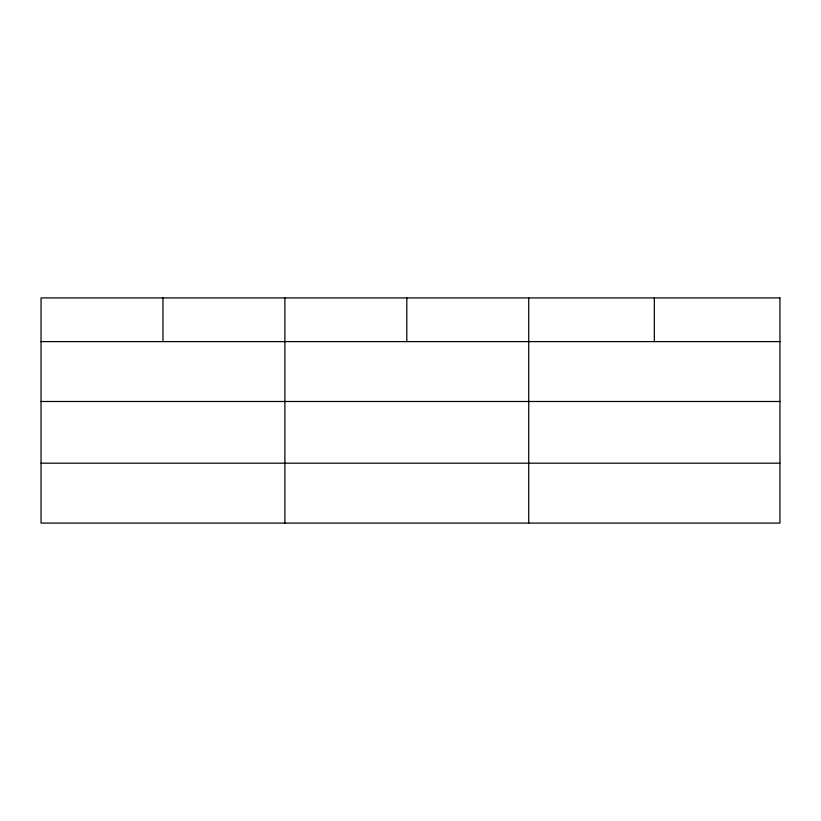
<?xml version="1.0" encoding="UTF-8"?>
<svg xmlns="http://www.w3.org/2000/svg" width="821" height="821" viewBox="0 0 821 821"><rect width="100%" height="100%" fill="white"/><g stroke="black" fill="none" stroke-linecap="round" stroke-linejoin="round"><path stroke-width="1.23" d="M41.05 341.608L779.95 341.608M41.05 401.49L779.95 401.49M41.05 463.188L779.95 463.188M654.337 297.92L654.337 341.608M528.724 297.92L528.724 523.08M406.805 297.92L406.805 341.608M284.887 297.92L284.887 523.08M162.969 297.92L162.969 341.608M779.95 297.92L41.05 297.92L41.05 523.08L779.95 523.08L779.95 297.92"/></g></svg>
